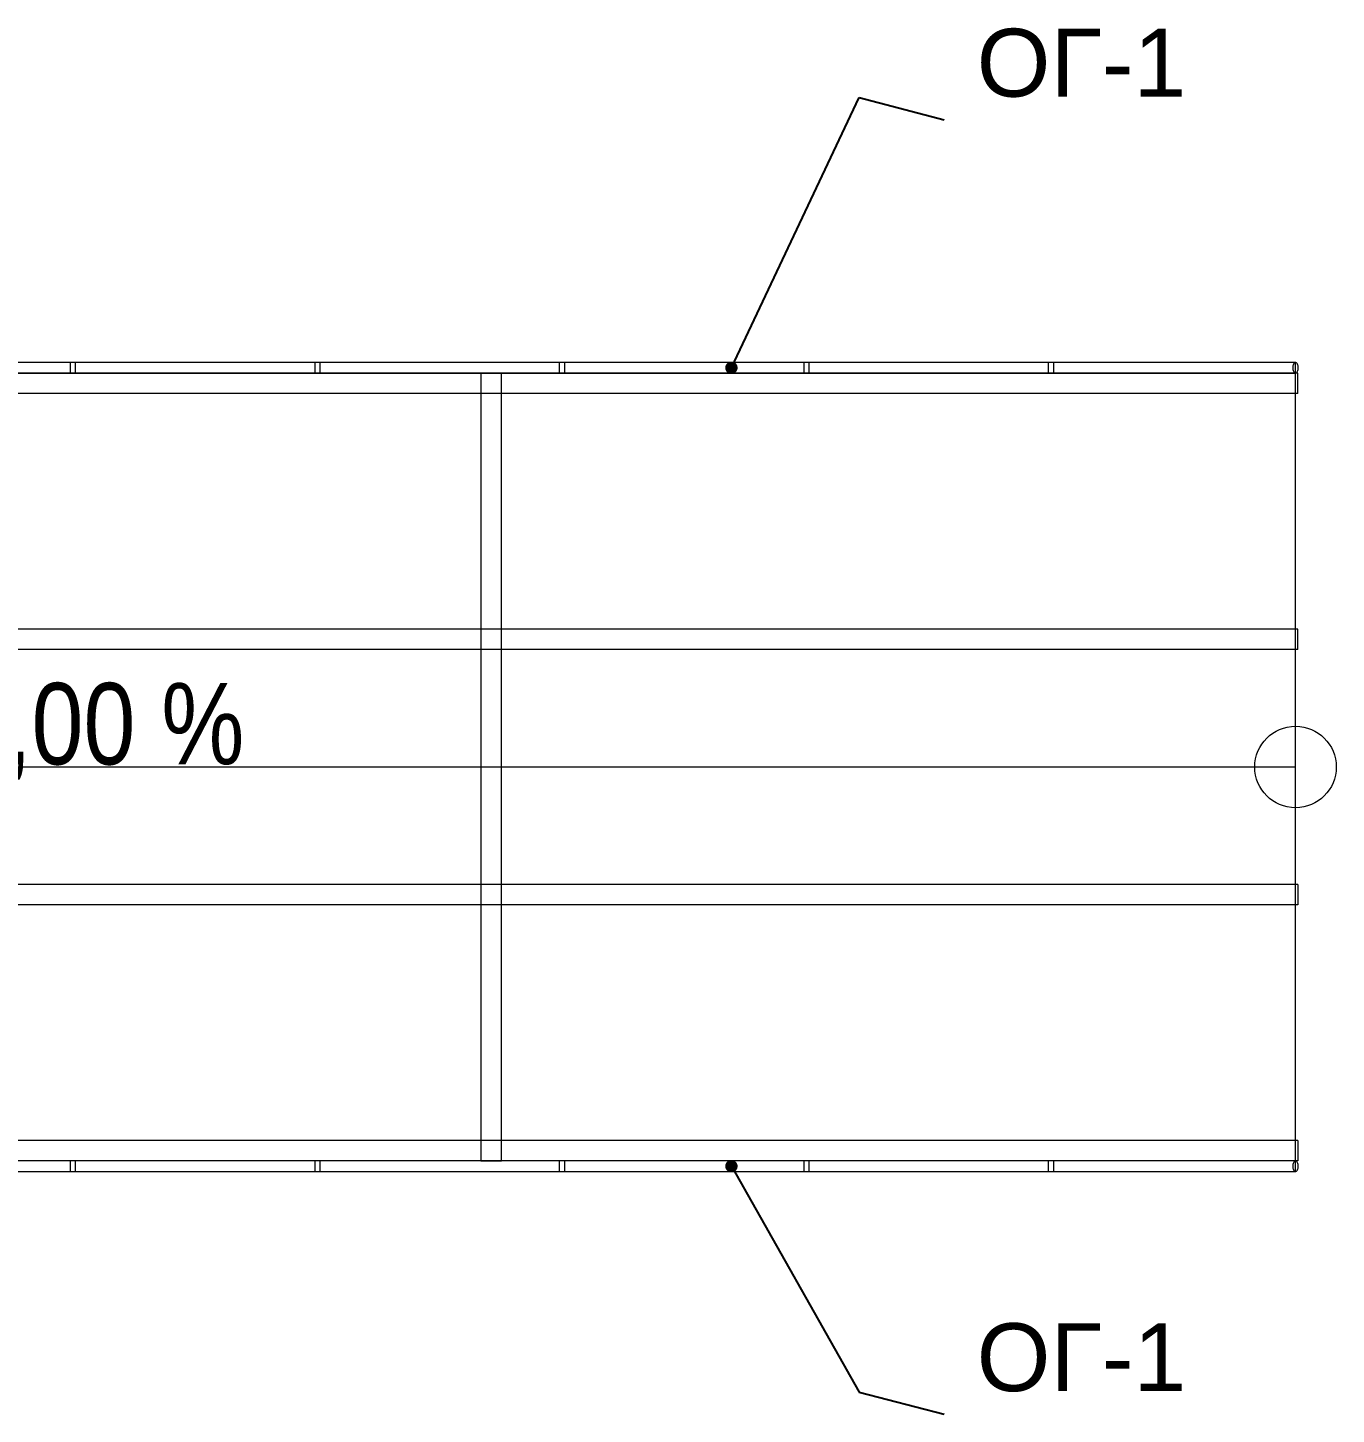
# Model space of a CAD drawing. Header units: millimetres. Extents: x -10605 to 104127, y -15987 to 52426.
# Drawn here: x 98459 to 103276, y 39442 to 44547 of the extents above; entities that cross this region are included whole.
import ezdxf
from ezdxf.enums import TextEntityAlignment as Align

# ---------------------------------------------------------------- set-up
doc = ezdxf.new("R2010")
doc.units = ezdxf.units.MM
doc.header["$MEASUREMENT"] = 0
doc.layers.add('Лестницы', color=7, linetype='Continuous')
for name, color, linetype, lineweight in [('Лестницы_Ном._пера__100', 7, 'Continuous', 9), ('Лестницы_Ном._пера__200', 7, 'Continuous', 0), ('Лестницы_Ном._пера__99', 7, 'Continuous', 15), ('Металлический каркас здания_Ном._пера__100', 7, 'Continuous', 9), ('Отделочный_маркеры отделки_Ном._пера__200', 7, 'Continuous', 0)]:
    doc.layers.add(name, color=color, linetype=linetype, lineweight=lineweight)
doc.layers.add('Лестницы_Ном._пера__71', color=7, linetype='Continuous', lineweight=13, true_color=0xc2331900)
doc.styles.add('РЎР“Р•РќР•Р\xa0РР\xa0_РЎРўРР›Р¬_1', font='arial.ttf')
doc.styles.add('РЎР“Р•РќР•Р\xa0РР\xa0_РЎРўРР›Р¬_2', font='ARIALN.TTF')
doc.dimstyles.new('СГЕНЕРИР_СТИЛЬ__1', dxfattribs={"dimtxt": 0.18, "dimasz": 91.2, "dimexe": 0.18, "dimexo": 0.0625, "dimgap": 0.09, "dimtad": 0, "dimtih": 1, "dimtoh": 1, "dimdec": 4, "dimzin": 0, "dimdsep": 46, "dimcen": 0.09, "dimadec": 0, "dimazin": 0, "dimtfac": 1, "dimtdec": 4, "dimtmove": 0, "dimatfit": 3, "dimldrblk": 'ARROWHEAD_11', "dimfxl": 1, "dimtolj": 1, "dimtzin": 0, "dimarcsym": 0})

# ---------------------------------------------------------------- blocks, each defined once
blk = doc.blocks.new('Балка - Швеллер ПП 27')
at = {"layer": 'Металлический каркас здания_Ном._пера__100', "color": 7, "linetype": 'Continuous', "lineweight": 9}
for p, q in [((-17.9, 37.5), (8991.2, 37.5)), ((-17.9, 37.5), (-17.9, -37.5)), ((8991.2, 0), (8991.2, 37.5)), ((8991.2, -37.5), (8991.2, 0)), ((-17.9, -37.5), (8991.2, -37.5))]:
    blk.add_line(p, q, dxfattribs=at)
blk = doc.blocks.new('Балка - Швеллер ПП 27_3')
at = {"layer": 'Металлический каркас здания_Ном._пера__100', "color": 7, "linetype": 'Continuous', "lineweight": 9}
for p, q in [((0, 37.5), (0, -37.5)), ((1450, 37.5), (0, 37.5)), ((2900, 37.5), (1450, 37.5)), ((2900, 0), (2900, 37.5)), ((2900, -37.5), (2900, 0)), ((0, -37.5), (1450, -37.5)), ((1450, -37.5), (2900, -37.5))]:
    blk.add_line(p, q, dxfattribs=at)
blk = doc.blocks.new('ARROWHEAD_11')
at = {"color": 0, "linetype": 'Continuous', "lineweight": 0}
blk.add_line((0, 0), (-1, 0), dxfattribs=at)
at = {"color": 0, "linetype": 'Continuous', "lineweight": 0, "const_width": 0.25, "flags": 128}
blk.add_lwpolyline([(-0.125, 0, 1), (0.125, 0, 1)], format="xyb", close=True, dxfattribs=at)
blk = doc.blocks.new('Ограждение_16')
at = {"layer": 'Лестницы_Ном._пера__100', "color": 7, "linetype": 'Continuous', "lineweight": 9, "flags": 128}
for points in [[(94125, 43275), (94126.7, 43275.3), (94128.4, 43276.2), (94130, 43277.7), (94131.4, 43279.7), (94132.7, 43282.1), (94133.7, 43285), (94134.4, 43288.2), (94134.8, 43291.5), (94135, 43295), (94134.8, 43298.5), (94134.4, 43301.8), (94133.7, 43305), (94132.7, 43307.9), (94131.4, 43310.3), (94130, 43312.3), (94128.4, 43313.8), (94126.7, 43314.7), (94125, 43315), (94123.3, 43314.7), (94121.6, 43313.8), (94120, 43312.3), (94118.6, 43310.3), (94117.3, 43307.9), (94116.3, 43305), (94115.6, 43301.8), (94115.2, 43298.5), (94115, 43295), (94115.2, 43291.5), (94115.6, 43288.2), (94116.3, 43285), (94117.3, 43282.1), (94118.6, 43279.7), (94120, 43277.7), (94121.6, 43276.2), (94123.3, 43275.3)], [(94125, 43315), (94125, 43275), (103125.9, 43275), (103125.9, 43315)], [(94125, 43315), (94125, 43275), (103125.9, 43275), (103125.9, 43315)], [(94125, 43315), (94125, 43275), (103125.9, 43275), (103125.9, 43315)], [(94125, 43315), (94125, 43275), (103125.9, 43275), (103125.9, 43315)], [(94125, 43315), (94125, 43275), (103125.9, 43275), (103125.9, 43315)], [(95015.1, 43315), (95015.1, 43275), (95035.1, 43275), (95035.1, 43315)], [(95915.2, 43315), (95915.2, 43275), (95935.2, 43275), (95935.2, 43315)], [(96815.3, 43315), (96815.3, 43275), (96835.3, 43275), (96835.3, 43315)], [(97715.4, 43315), (97715.4, 43275), (97735.4, 43275), (97735.4, 43315)], [(98615.5, 43315), (98615.5, 43275), (98635.5, 43275), (98635.5, 43315)], [(99515.6, 43315), (99515.6, 43275), (99535.6, 43275), (99535.6, 43315)], [(100415.7, 43315), (100415.7, 43275), (100435.7, 43275), (100435.7, 43315)], [(101315.8, 43315), (101315.8, 43275), (101335.8, 43275), (101335.8, 43315)], [(102215.8, 43315), (102215.8, 43275), (102235.8, 43275), (102235.8, 43315)], [(103125.9, 43275), (103127.7, 43275.3), (103129.4, 43276.2), (103130.9, 43277.7), (103132.4, 43279.7), (103133.6, 43282.1), (103134.6, 43285), (103135.3, 43288.2), (103135.8, 43291.5), (103135.9, 43295), (103135.8, 43298.5), (103135.3, 43301.8), (103134.6, 43305), (103133.6, 43307.9), (103132.4, 43310.3), (103130.9, 43312.3), (103129.4, 43313.8), (103127.7, 43314.7), (103125.9, 43315), (103124.2, 43314.7), (103122.5, 43313.8), (103120.9, 43312.3), (103119.5, 43310.3), (103118.3, 43307.9), (103117.3, 43305), (103116.5, 43301.8), (103116.1, 43298.5), (103115.9, 43295), (103116.1, 43291.5), (103116.5, 43288.2), (103117.3, 43285), (103118.3, 43282.1), (103119.5, 43279.7), (103120.9, 43277.7), (103122.5, 43276.2), (103124.2, 43275.3)]]:
    blk.add_lwpolyline(points, close=True, dxfattribs=at)
blk = doc.blocks.new('Ограждение_17')
at = {"layer": 'Лестницы_Ном._пера__100', "color": 7, "linetype": 'Continuous', "lineweight": 9, "flags": 128}
for points in [[(94125, 40335), (94126.7, 40335.3), (94128.4, 40336.2), (94130, 40337.7), (94131.4, 40339.7), (94132.7, 40342.1), (94133.7, 40345), (94134.4, 40348.2), (94134.8, 40351.5), (94135, 40355), (94134.8, 40358.5), (94134.4, 40361.8), (94133.7, 40365), (94132.7, 40367.9), (94131.4, 40370.3), (94130, 40372.3), (94128.4, 40373.8), (94126.7, 40374.7), (94125, 40375), (94123.3, 40374.7), (94121.6, 40373.8), (94120, 40372.3), (94118.6, 40370.3), (94117.3, 40367.9), (94116.3, 40365), (94115.6, 40361.8), (94115.2, 40358.5), (94115, 40355), (94115.2, 40351.5), (94115.6, 40348.2), (94116.3, 40345), (94117.3, 40342.1), (94118.6, 40339.7), (94120, 40337.7), (94121.6, 40336.2), (94123.3, 40335.3)], [(94125, 40375), (94125, 40335), (103125.9, 40335), (103125.9, 40375)], [(94125, 40375), (94125, 40335), (103125.9, 40335), (103125.9, 40375)], [(94125, 40375), (94125, 40335), (103125.9, 40335), (103125.9, 40375)], [(94125, 40375), (94125, 40335), (103125.9, 40335), (103125.9, 40375)], [(94125, 40375), (94125, 40335), (103125.9, 40335), (103125.9, 40375)], [(95015.1, 40375), (95015.1, 40335), (95035.1, 40335), (95035.1, 40375)], [(95915.2, 40375), (95915.2, 40335), (95935.2, 40335), (95935.2, 40375)], [(96815.3, 40375), (96815.3, 40335), (96835.3, 40335), (96835.3, 40375)], [(97715.4, 40375), (97715.4, 40335), (97735.4, 40335), (97735.4, 40375)], [(98615.5, 40375), (98615.5, 40335), (98635.5, 40335), (98635.5, 40375)], [(99515.6, 40375), (99515.6, 40335), (99535.6, 40335), (99535.6, 40375)], [(100415.7, 40375), (100415.7, 40335), (100435.7, 40335), (100435.7, 40375)], [(101315.8, 40375), (101315.8, 40335), (101335.8, 40335), (101335.8, 40375)], [(102215.8, 40375), (102215.8, 40335), (102235.8, 40335), (102235.8, 40375)], [(103125.9, 40335), (103127.7, 40335.3), (103129.4, 40336.2), (103130.9, 40337.7), (103132.4, 40339.7), (103133.6, 40342.1), (103134.6, 40345), (103135.3, 40348.2), (103135.8, 40351.5), (103135.9, 40355), (103135.8, 40358.5), (103135.3, 40361.8), (103134.6, 40365), (103133.6, 40367.9), (103132.4, 40370.3), (103130.9, 40372.3), (103129.4, 40373.8), (103127.7, 40374.7), (103125.9, 40375), (103124.2, 40374.7), (103122.5, 40373.8), (103120.9, 40372.3), (103119.5, 40370.3), (103118.3, 40367.9), (103117.3, 40365), (103116.5, 40361.8), (103116.1, 40358.5), (103115.9, 40355), (103116.1, 40351.5), (103116.5, 40348.2), (103117.3, 40345), (103118.3, 40342.1), (103119.5, 40339.7), (103120.9, 40337.7), (103122.5, 40336.2), (103124.2, 40335.3)]]:
    blk.add_lwpolyline(points, close=True, dxfattribs=at)
blk = doc.blocks.new('Пандус Прямой 27_6')
at = {"layer": 'Лестницы_Ном._пера__71', "color": 28, "linetype": 'Continuous', "lineweight": 13, "true_color": 0x331900}
for p, q in [((9000, 0), (7623.1, 1450)), ((0, 0), (9000, 0)), ((7623.1, -1450), (9000, 0))]:
    blk.add_line(p, q, dxfattribs=at)
at = {"layer": 'Лестницы_Ном._пера__71', "color": 28, "linetype": 'Continuous', "lineweight": 13, "true_color": 0x331900, "flags": 128}
blk.add_lwpolyline([(150, 0, 1), (-150, 0, 1)], format="xyb", close=True, dxfattribs=at)
at = {"layer": 'Лестницы_Ном._пера__99', "color": 7, "linetype": 'Continuous', "lineweight": 15}
for p, q in [((0, -1450), (0, 1450)), ((0, 1450), (9000, 1450)), ((9000, -1450), (9000, 1450)), ((0, -1450), (9000, -1450))]:
    blk.add_line(p, q, dxfattribs=at)
at = {"layer": 'Лестницы_Ном._пера__200', "color": 7, "lineweight": 0, "style": 'РЎР“Р•РќР•Р\xa0РР\xa0_РЎРўРР›Р¬_2'}
blk.add_attdef('ac_bottomlevel', text='', height=300, dxfattribs=at).set_placement((4500, 159.5), align=Align.MIDDLE_CENTER)

msp = doc.modelspace()

# ---------------------------------------------------------------- block references
at = {"layer": 'Лестницы', "color": 7, "linetype": 'Continuous', "lineweight": 50}
for name in ['Ограждение_16', 'Ограждение_17']:
    msp.add_blockref(name, (0, 0), dxfattribs=at)
at = {"layer": 'Лестницы', "color": 7, "linetype": 'Continuous', "lineweight": 15}
ref = msp.add_blockref('Пандус Прямой 27_6', (103125.94126, 41825.00012), dxfattribs=dict(at, xscale=-1, zscale=1000))
ref.add_attrib('ac_bottomlevel', '10,00 %', dxfattribs={"layer": 'Лестницы_Ном._пера__200', "color": 7, "lineweight": 0, "height": 300, "style": 'РЎР“Р•РќР•Р\xa0РР\xa0_РЎРўРР›Р¬_2'}).set_placement((98625.94126, 41984.47872), align=Align.MIDDLE_CENTER)
at = {"layer": 'Металлический каркас здания_Ном._пера__100', "color": 7, "linetype": 'Continuous', "lineweight": 9, "zscale": 1000}
for name, p, rotation in [('Балка - Швеллер ПП 27', (103116.98685, 43237.50012), 180), ('Балка - Швеллер ПП 27_3', (100165.00014, 43274.99337), 270), ('Балка - Швеллер ПП 27', (103116.98685, 42294.99562), 180)]:
    msp.add_blockref(name, p, dxfattribs=dict(at, rotation=rotation))
at = {"layer": 'Металлический каркас здания_Ном._пера__100', "color": 7, "linetype": 'Continuous', "lineweight": 9, "xscale": -1, "zscale": 1000}
for p in [(103116.98685, 41354.99787), (103116.98685, 40412.50012)]:
    msp.add_blockref('Балка - Швеллер ПП 27', p, dxfattribs=at)

# ---------------------------------------------------------------- texts
at = {"layer": 'Отделочный_маркеры отделки_Ном._пера__200', "color": 7, "linetype": 'Continuous', "lineweight": 0, "char_height": 250, "attachment_point": 7, "style": 'РЎР“Р•РќР•Р\xa0РР\xa0_РЎРўРР›Р¬_1'}
for insert in [(101952.19642, 44289.90444), (101952.19642, 39523.15685)]:
    msp.add_mtext('\\A1;{\\pql;\\fArial|b0|i0|c204|p0;\\W1.000000;ОГ-\\fArial|b0|i0|c204|p0;\\W1.000000;1}', dxfattribs=dict(at, insert=insert))

# ---------------------------------------------------------------- leaders
at = {"layer": 'Отделочный_маркеры отделки_Ном._пера__200', "color": 7, "linetype": 'Continuous', "lineweight": 0, "annotation_type": 0, "has_hookline": 1, "hookline_direction": 1, "text_width": 690}
for points in [[(101049.51636, 43295.00005), (101519.59745, 44289.90444), (101832.19642, 44208.37384)], [(101049.51636, 40355.00005), (101519.59745, 39523.15685), (101832.19642, 39441.62626)]]:
    msp.add_leader(points, dimstyle='СГЕНЕРИР_СТИЛЬ__1', dxfattribs=at)

doc.saveas('drawing.dxf')
